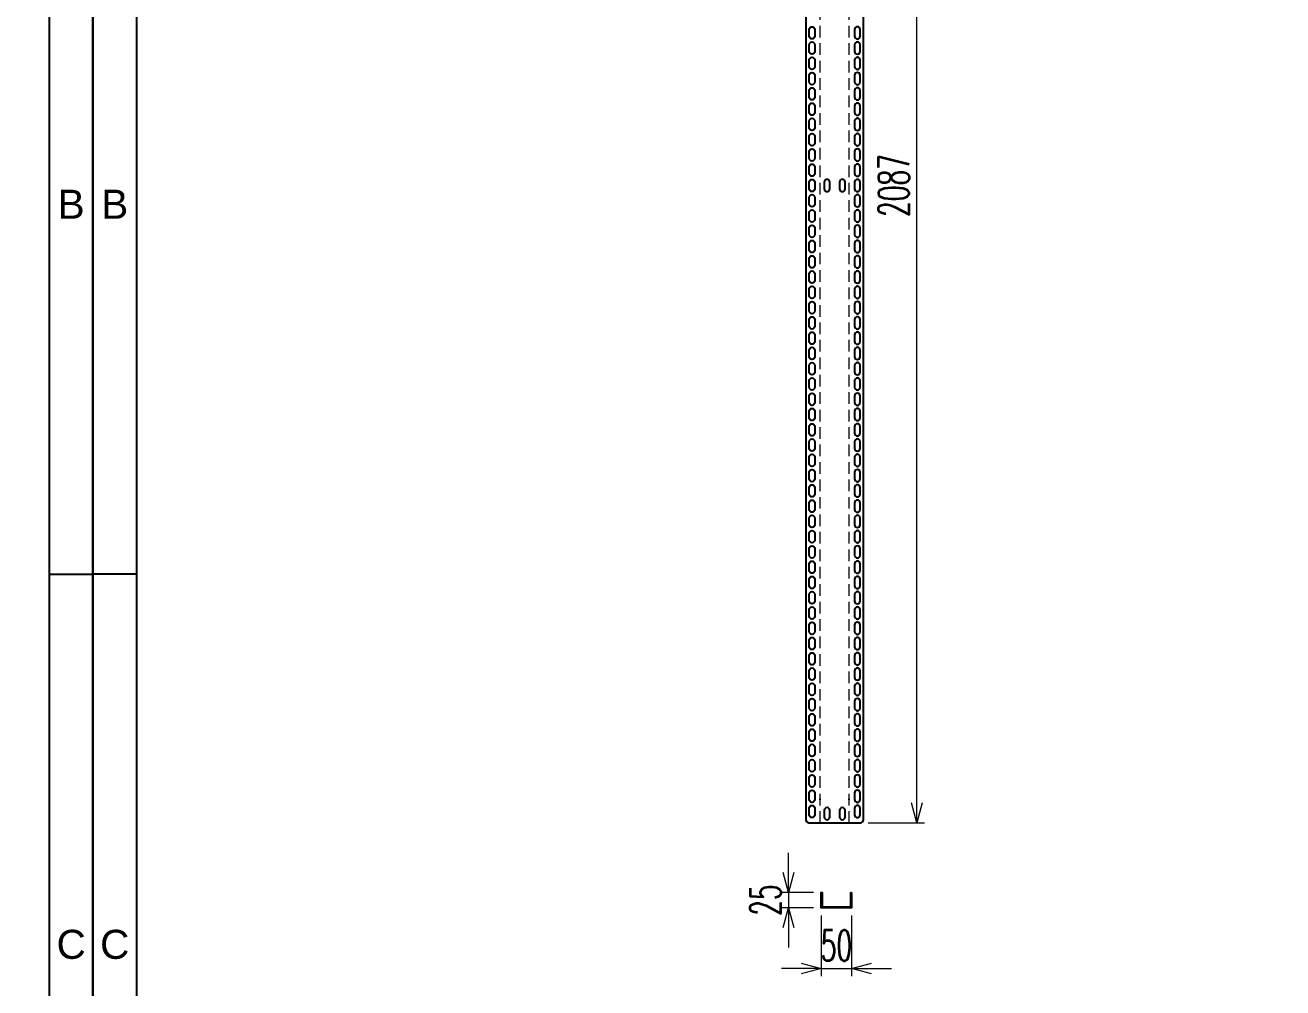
# Model space of a CAD drawing. Header units: millimetres. Extents: x 173893 to 258446, y -176540 to -123824.
# Drawn here: x 219037 to 221096, y -174723 to -173146 of the extents above; entities that cross this region are included whole.
import ezdxf
from ezdxf.enums import TextEntityAlignment as Align

# ---------------------------------------------------------------- set-up
doc = ezdxf.new("R2010")
doc.units = ezdxf.units.MM
doc.header["$LTSCALE"] = 3
doc.linetypes.add('HIDDEN', pattern=[9.525, 6.35, -3.175])
doc.layers.add('@.DM. NÉT ĐỨT', color=8, linetype='HIDDEN', lineweight=9)
for name, color, linetype in [('@.TEXT', 7, 'Continuous'), ('@.VISIBLE', 7, 'Continuous'), ('dim', 7, 'Continuous')]:
    doc.layers.add(name, color=color, linetype=linetype)
doc.styles.add('Ann_w01', font='romans.shx', dxfattribs={"width": 0.6, "bigfont": 'chineset.shx'})
doc.styles.add('Arial', font='arial.ttf')
doc.dimstyles.new('Dim 01_SC25', dxfattribs={"dimscale": 25, "dimtxt": 2, "dimasz": 1.3, "dimexe": 0.5, "dimexo": 0.5, "dimgap": 0.5, "dimtad": 1, "dimdec": 1, "dimzin": 12, "dimdsep": 46, "dimtxsty": 'Ann_w01', "dimblk": 'OPEN30', "dimcen": 1.5, "dimclrd": 6, "dimclre": 6, "dimclrt": 3, "dimadec": 1, "dimazin": 3, "dimtm": 1e-09, "dimtfac": 1, "dimtdec": 1, "dimtix": 1, "dimtmove": 0, "dimatfit": 3, "dimldrblk": 'OPEN30', "dimfxl": 1, "dimtolj": 1, "dimlwd": 0, "dimlwe": 0, "dimarcsym": 0})

# ---------------------------------------------------------------- blocks, each defined once
blk = doc.blocks.new('KHUNG BAN VE (Made by Tung)')
at = {"layer": '@.VISIBLE', "color": 8}
for p, q in [((3, 105), (0, 105)), ((294, 105), (297, 105))]:
    blk.add_line(p, q, dxfattribs=at)
for points in [[(0, 0), (297, 0), (297, 210), (0, 210)], [(3, 3), (294, 3), (294, 207), (3, 207)]]:
    blk.add_lwpolyline(points, close=True, dxfattribs=at)
at = {"layer": '@.TEXT', "color": 1, "style": 'Arial'}
for s, p in [('B', (1.5, 130.5)), ('B', (295.5, 130.5)), ('C', (1.5, 79.5)), ('C', (295.5, 79.5))]:
    blk.add_text(s, height=2, dxfattribs=at).set_placement(p, align=Align.MIDDLE_CENTER)
for tag, height, p in [('DESIGNER_NAME', 2, (38, 15.5)), ('PROJECT_CODE', 2, (258.5, 15.5)), ('SCALE', 2, (289, 15.5)), ('APPROVED_NAME', 2, (38, 10.5)), ('CUSTOMER_NAME', 2, (258.5, 10.5)), ('PAGE', 2, (289, 10.5)), ('DRAWING_NAME', 4, (173, 8)), ('TOTAL', 2, (289, 5.5))]:
    blk.add_attdef(tag, text='', height=height, dxfattribs=at).set_placement(p, align=Align.MIDDLE_CENTER)
blk = doc.blocks.new('_Open30')
at = {"color": 0, "linetype": 'ByBlock', "lineweight": -2}
for p, q in [((-1, 0.268), (0, 0)), ((0, 0), (-1, -0.268)), ((0, 0), (-1, 0))]:
    blk.add_line(p, q, dxfattribs=at)
blk = doc.blocks.new('*D323')
at = {"layer": 'Defpoints', "color": 0, "transparency": 16777216}
for p in [(220340.3, -174591.4), (220390.3, -174591.4), (220390.3, -174690.9)]:
    blk.add_point(p, dxfattribs=at)
at = {"layer": 'dim', "color": 6, "lineweight": 0, "transparency": 16777216}
for p, q in [((220340.3, -174603.9), (220340.3, -174703.4)), ((220390.3, -174603.9), (220390.3, -174703.4)), ((220307.8, -174690.9), (220275.3, -174690.9)), ((220340.3, -174690.9), (220390.3, -174690.9)), ((220422.8, -174690.9), (220455.3, -174690.9))]:
    blk.add_line(p, q, dxfattribs=at)
at = {"layer": 'dim', "color": 6, "lineweight": 0, "transparency": 16777216, "xscale": 32.5, "yscale": 32.5, "zscale": 32.5}
blk.add_blockref('_Open30', (220340.3, -174690.9), dxfattribs=at)
at = {"layer": 'dim', "color": 6, "lineweight": 0, "transparency": 16777216, "xscale": 32.5, "yscale": 32.5, "zscale": 32.5, "rotation": 180}
blk.add_blockref('_Open30', (220390.3, -174690.9), dxfattribs=at)
at = {"layer": 'dim', "color": 3, "transparency": 16777216, "insert": (220365.3, -174653.4), "char_height": 50, "attachment_point": 5, "style": 'Ann_w01'}
blk.add_mtext('\\A1;50', dxfattribs=at)
blk = doc.blocks.new('*D324')
at = {"layer": 'Defpoints', "color": 0, "transparency": 16777216}
for p in [(220340.3, -174566.4), (220286.7, -174591.4), (220340.3, -174591.4)]:
    blk.add_point(p, dxfattribs=at)
at = {"layer": 'dim', "color": 6, "lineweight": 0, "transparency": 16777216}
for p, q in [((220286.7, -174533.9), (220286.7, -174501.4)), ((220327.8, -174566.4), (220274.2, -174566.4)), ((220286.7, -174566.4), (220286.7, -174591.4)), ((220327.8, -174591.4), (220274.2, -174591.4)), ((220286.7, -174623.9), (220286.7, -174656.4))]:
    blk.add_line(p, q, dxfattribs=at)
at = {"layer": 'dim', "color": 6, "lineweight": 0, "transparency": 16777216, "xscale": 32.5, "yscale": 32.5, "zscale": 32.5}
for p, rotation in [((220286.7, -174566.4), 270), ((220286.7, -174591.4), 90)]:
    blk.add_blockref('_Open30', p, dxfattribs=dict(at, rotation=rotation))
at = {"layer": 'dim', "color": 3, "transparency": 16777216, "insert": (220249.2, -174578.9), "char_height": 50, "attachment_point": 5, "rotation": 90, "style": 'Ann_w01'}
blk.add_mtext('\\A1;25', dxfattribs=at)
blk = doc.blocks.new('*D325')
at = {"layer": 'Defpoints', "color": 0, "transparency": 16777216}
for p in [(220404.7, -172365.4), (220496.8, -172365.4), (220404.7, -174452.4)]:
    blk.add_point(p, dxfattribs=at)
at = {"layer": 'dim', "color": 6, "lineweight": 0, "transparency": 16777216}
for p, q in [((220417.2, -172365.4), (220509.3, -172365.4)), ((220496.8, -174419.9), (220496.8, -172397.9)), ((220417.2, -174452.4), (220509.3, -174452.4))]:
    blk.add_line(p, q, dxfattribs=at)
at = {"layer": 'dim', "color": 6, "lineweight": 0, "transparency": 16777216, "xscale": 32.5, "yscale": 32.5, "zscale": 32.5}
for p, rotation in [((220496.8, -172365.4), 90), ((220496.8, -174452.4), 270)]:
    blk.add_blockref('_Open30', p, dxfattribs=dict(at, rotation=rotation))
at = {"layer": 'dim', "color": 3, "transparency": 16777216, "insert": (220459.3, -173408.9), "char_height": 50, "attachment_point": 5, "rotation": 90, "style": 'Ann_w01'}
blk.add_mtext('\\A1;2087', dxfattribs=at)

msp = doc.modelspace()

# ---------------------------------------------------------------- linework, layer by layer
at = {"color": 1}
for p, q in [((220338.9, -174414.9), (220338.9, -174412.9)), ((220386.1, -174414.9), (220386.1, -174412.9))]:
    msp.add_line(p, q, dxfattribs=at)
for points in [[(220404.7, -174452.38, 0.4142136), (220409.7, -174447.38), (220409.7, -172370.38, 0.4142136), (220404.7, -172365.38), (220320.3, -172365.38, 0.4142136), (220315.3, -172370.38), (220315.3, -174447.38, 0.4142136), (220320.3, -174452.38)], [(220329.8, -173153.38), (220329.8, -173164.38, -0.4142136), (220325.3, -173168.88), (220325.3, -173168.88, -0.4142136), (220320.8, -173164.38), (220320.8, -173153.38, -0.4142136), (220325.3, -173148.88), (220325.3, -173148.88, -0.4142136)], [(220395.2, -173153.38), (220395.2, -173164.38, 0.4142136), (220399.7, -173168.88), (220399.7, -173168.88, 0.4142136), (220404.2, -173164.38), (220404.2, -173153.38, 0.4142136), (220399.7, -173148.88), (220399.7, -173148.88, 0.4142136)], [(220329.8, -173178.38), (220329.8, -173189.38, -0.4142136), (220325.3, -173193.88), (220325.3, -173193.88, -0.4142136), (220320.8, -173189.38), (220320.8, -173178.38, -0.4142136), (220325.3, -173173.88), (220325.3, -173173.88, -0.4142136)], [(220395.2, -173178.38), (220395.2, -173189.38, 0.4142136), (220399.7, -173193.88), (220399.7, -173193.88, 0.4142136), (220404.2, -173189.38), (220404.2, -173178.38, 0.4142136), (220399.7, -173173.88), (220399.7, -173173.88, 0.4142136)], [(220329.8, -173203.38), (220329.8, -173214.38, -0.4142136), (220325.3, -173218.88), (220325.3, -173218.88, -0.4142136), (220320.8, -173214.38), (220320.8, -173203.38, -0.4142136), (220325.3, -173198.88), (220325.3, -173198.88, -0.4142136)], [(220395.2, -173203.38), (220395.2, -173214.38, 0.4142136), (220399.7, -173218.88), (220399.7, -173218.88, 0.4142136), (220404.2, -173214.38), (220404.2, -173203.38, 0.4142136), (220399.7, -173198.88), (220399.7, -173198.88, 0.4142136)], [(220329.8, -173228.38), (220329.8, -173239.38, -0.4142136), (220325.3, -173243.88), (220325.3, -173243.88, -0.4142136), (220320.8, -173239.38), (220320.8, -173228.38, -0.4142136), (220325.3, -173223.88), (220325.3, -173223.88, -0.4142136)], [(220395.2, -173228.38), (220395.2, -173239.38, 0.4142136), (220399.7, -173243.88), (220399.7, -173243.88, 0.4142136), (220404.2, -173239.38), (220404.2, -173228.38, 0.4142136), (220399.7, -173223.88), (220399.7, -173223.88, 0.4142136)], [(220329.8, -173253.38), (220329.8, -173264.38, -0.4142136), (220325.3, -173268.88), (220325.3, -173268.88, -0.4142136), (220320.8, -173264.38), (220320.8, -173253.38, -0.4142136), (220325.3, -173248.88), (220325.3, -173248.88, -0.4142136)], [(220395.2, -173253.38), (220395.2, -173264.38, 0.4142136), (220399.7, -173268.88), (220399.7, -173268.88, 0.4142136), (220404.2, -173264.38), (220404.2, -173253.38, 0.4142136), (220399.7, -173248.88), (220399.7, -173248.88, 0.4142136)], [(220329.8, -173278.38), (220329.8, -173289.38, -0.4142136), (220325.3, -173293.88), (220325.3, -173293.88, -0.4142136), (220320.8, -173289.38), (220320.8, -173278.38, -0.4142136), (220325.3, -173273.88), (220325.3, -173273.88, -0.4142136)], [(220395.2, -173278.38), (220395.2, -173289.38, 0.4142136), (220399.7, -173293.88), (220399.7, -173293.88, 0.4142136), (220404.2, -173289.38), (220404.2, -173278.38, 0.4142136), (220399.7, -173273.88), (220399.7, -173273.88, 0.4142136)], [(220329.8, -173303.38), (220329.8, -173314.38, -0.4142136), (220325.3, -173318.88), (220325.3, -173318.88, -0.4142136), (220320.8, -173314.38), (220320.8, -173303.38, -0.4142136), (220325.3, -173298.88), (220325.3, -173298.88, -0.4142136)], [(220395.2, -173303.38), (220395.2, -173314.38, 0.4142136), (220399.7, -173318.88), (220399.7, -173318.88, 0.4142136), (220404.2, -173314.38), (220404.2, -173303.38, 0.4142136), (220399.7, -173298.88), (220399.7, -173298.88, 0.4142136)], [(220329.8, -173328.38), (220329.8, -173339.38, -0.4142136), (220325.3, -173343.88), (220325.3, -173343.88, -0.4142136), (220320.8, -173339.38), (220320.8, -173328.38, -0.4142136), (220325.3, -173323.88), (220325.3, -173323.88, -0.4142136)], [(220395.2, -173328.38), (220395.2, -173339.38, 0.4142136), (220399.7, -173343.88), (220399.7, -173343.88, 0.4142136), (220404.2, -173339.38), (220404.2, -173328.38, 0.4142136), (220399.7, -173323.88), (220399.7, -173323.88, 0.4142136)], [(220329.8, -173353.38), (220329.8, -173364.38, -0.4142136), (220325.3, -173368.88), (220325.3, -173368.88, -0.4142136), (220320.8, -173364.38), (220320.8, -173353.38, -0.4142136), (220325.3, -173348.88), (220325.3, -173348.88, -0.4142136)], [(220395.2, -173353.38), (220395.2, -173364.38, 0.4142136), (220399.7, -173368.88), (220399.7, -173368.88, 0.4142136), (220404.2, -173364.38), (220404.2, -173353.38, 0.4142136), (220399.7, -173348.88), (220399.7, -173348.88, 0.4142136)], [(220329.8, -173378.38), (220329.8, -173389.38, -0.4142136), (220325.3, -173393.88), (220325.3, -173393.88, -0.4142136), (220320.8, -173389.38), (220320.8, -173378.38, -0.4142136), (220325.3, -173373.88), (220325.3, -173373.88, -0.4142136)], [(220395.2, -173378.38), (220395.2, -173389.38, 0.4142136), (220399.7, -173393.88), (220399.7, -173393.88, 0.4142136), (220404.2, -173389.38), (220404.2, -173378.38, 0.4142136), (220399.7, -173373.88), (220399.7, -173373.88, 0.4142136)], [(220329.8, -173403.38), (220329.8, -173414.38, -0.4142136), (220325.3, -173418.88), (220325.3, -173418.88, -0.4142136), (220320.8, -173414.38), (220320.8, -173403.38, -0.4142136), (220325.3, -173398.88), (220325.3, -173398.88, -0.4142136)], [(220354.5, -173414.38), (220354.5, -173403.38, 0.4142136), (220350, -173398.88), (220350, -173398.88, 0.4142136), (220345.5, -173403.38), (220345.5, -173414.38, 0.4142136), (220350, -173418.88), (220350, -173418.88, 0.4142136)], [(220379.5, -173414.38), (220379.5, -173403.38, 0.4142136), (220375, -173398.88), (220375, -173398.88, 0.4142136), (220370.5, -173403.38), (220370.5, -173414.38, 0.4142136), (220375, -173418.88), (220375, -173418.88, 0.4142136)], [(220395.2, -173403.38), (220395.2, -173414.38, 0.4142136), (220399.7, -173418.88), (220399.7, -173418.88, 0.4142136), (220404.2, -173414.38), (220404.2, -173403.38, 0.4142136), (220399.7, -173398.88), (220399.7, -173398.88, 0.4142136)], [(220329.8, -173428.38), (220329.8, -173439.38, -0.4142136), (220325.3, -173443.88), (220325.3, -173443.88, -0.4142136), (220320.8, -173439.38), (220320.8, -173428.38, -0.4142136), (220325.3, -173423.88), (220325.3, -173423.88, -0.4142136)], [(220395.2, -173428.38), (220395.2, -173439.38, 0.4142136), (220399.7, -173443.88), (220399.7, -173443.88, 0.4142136), (220404.2, -173439.38), (220404.2, -173428.38, 0.4142136), (220399.7, -173423.88), (220399.7, -173423.88, 0.4142136)], [(220329.8, -173453.38), (220329.8, -173464.38, -0.4142136), (220325.3, -173468.88), (220325.3, -173468.88, -0.4142136), (220320.8, -173464.38), (220320.8, -173453.38, -0.4142136), (220325.3, -173448.88), (220325.3, -173448.88, -0.4142136)], [(220395.2, -173453.38), (220395.2, -173464.38, 0.4142136), (220399.7, -173468.88), (220399.7, -173468.88, 0.4142136), (220404.2, -173464.38), (220404.2, -173453.38, 0.4142136), (220399.7, -173448.88), (220399.7, -173448.88, 0.4142136)], [(220329.8, -173478.38), (220329.8, -173489.38, -0.4142136), (220325.3, -173493.88), (220325.3, -173493.88, -0.4142136), (220320.8, -173489.38), (220320.8, -173478.38, -0.4142136), (220325.3, -173473.88), (220325.3, -173473.88, -0.4142136)], [(220395.2, -173478.38), (220395.2, -173489.38, 0.4142136), (220399.7, -173493.88), (220399.7, -173493.88, 0.4142136), (220404.2, -173489.38), (220404.2, -173478.38, 0.4142136), (220399.7, -173473.88), (220399.7, -173473.88, 0.4142136)], [(220329.8, -173503.38), (220329.8, -173514.38, -0.4142136), (220325.3, -173518.88), (220325.3, -173518.88, -0.4142136), (220320.8, -173514.38), (220320.8, -173503.38, -0.4142136), (220325.3, -173498.88), (220325.3, -173498.88, -0.4142136)], [(220395.2, -173503.38), (220395.2, -173514.38, 0.4142136), (220399.7, -173518.88), (220399.7, -173518.88, 0.4142136), (220404.2, -173514.38), (220404.2, -173503.38, 0.4142136), (220399.7, -173498.88), (220399.7, -173498.88, 0.4142136)], [(220329.8, -173528.38), (220329.8, -173539.38, -0.4142136), (220325.3, -173543.88), (220325.3, -173543.88, -0.4142136), (220320.8, -173539.38), (220320.8, -173528.38, -0.4142136), (220325.3, -173523.88), (220325.3, -173523.88, -0.4142136)], [(220395.2, -173528.38), (220395.2, -173539.38, 0.4142136), (220399.7, -173543.88), (220399.7, -173543.88, 0.4142136), (220404.2, -173539.38), (220404.2, -173528.38, 0.4142136), (220399.7, -173523.88), (220399.7, -173523.88, 0.4142136)], [(220329.8, -173553.38), (220329.8, -173564.38, -0.4142136), (220325.3, -173568.88), (220325.3, -173568.88, -0.4142136), (220320.8, -173564.38), (220320.8, -173553.38, -0.4142136), (220325.3, -173548.88), (220325.3, -173548.88, -0.4142136)], [(220395.2, -173553.38), (220395.2, -173564.38, 0.4142136), (220399.7, -173568.88), (220399.7, -173568.88, 0.4142136), (220404.2, -173564.38), (220404.2, -173553.38, 0.4142136), (220399.7, -173548.88), (220399.7, -173548.88, 0.4142136)], [(220329.8, -173578.38), (220329.8, -173589.38, -0.4142136), (220325.3, -173593.88), (220325.3, -173593.88, -0.4142136), (220320.8, -173589.38), (220320.8, -173578.38, -0.4142136), (220325.3, -173573.88), (220325.3, -173573.88, -0.4142136)], [(220395.2, -173578.38), (220395.2, -173589.38, 0.4142136), (220399.7, -173593.88), (220399.7, -173593.88, 0.4142136), (220404.2, -173589.38), (220404.2, -173578.38, 0.4142136), (220399.7, -173573.88), (220399.7, -173573.88, 0.4142136)], [(220329.8, -173603.38), (220329.8, -173614.38, -0.4142136), (220325.3, -173618.88), (220325.3, -173618.88, -0.4142136), (220320.8, -173614.38), (220320.8, -173603.38, -0.4142136), (220325.3, -173598.88), (220325.3, -173598.88, -0.4142136)], [(220395.2, -173603.38), (220395.2, -173614.38, 0.4142136), (220399.7, -173618.88), (220399.7, -173618.88, 0.4142136), (220404.2, -173614.38), (220404.2, -173603.38, 0.4142136), (220399.7, -173598.88), (220399.7, -173598.88, 0.4142136)], [(220329.8, -173628.38), (220329.8, -173639.38, -0.4142136), (220325.3, -173643.88), (220325.3, -173643.88, -0.4142136), (220320.8, -173639.38), (220320.8, -173628.38, -0.4142136), (220325.3, -173623.88), (220325.3, -173623.88, -0.4142136)], [(220395.2, -173628.38), (220395.2, -173639.38, 0.4142136), (220399.7, -173643.88), (220399.7, -173643.88, 0.4142136), (220404.2, -173639.38), (220404.2, -173628.38, 0.4142136), (220399.7, -173623.88), (220399.7, -173623.88, 0.4142136)], [(220329.8, -173653.38), (220329.8, -173664.38, -0.4142136), (220325.3, -173668.88), (220325.3, -173668.88, -0.4142136), (220320.8, -173664.38), (220320.8, -173653.38, -0.4142136), (220325.3, -173648.88), (220325.3, -173648.88, -0.4142136)], [(220395.2, -173653.38), (220395.2, -173664.38, 0.4142136), (220399.7, -173668.88), (220399.7, -173668.88, 0.4142136), (220404.2, -173664.38), (220404.2, -173653.38, 0.4142136), (220399.7, -173648.88), (220399.7, -173648.88, 0.4142136)], [(220329.8, -173678.38), (220329.8, -173689.38, -0.4142136), (220325.3, -173693.88), (220325.3, -173693.88, -0.4142136), (220320.8, -173689.38), (220320.8, -173678.38, -0.4142136), (220325.3, -173673.88), (220325.3, -173673.88, -0.4142136)], [(220395.2, -173678.38), (220395.2, -173689.38, 0.4142136), (220399.7, -173693.88), (220399.7, -173693.88, 0.4142136), (220404.2, -173689.38), (220404.2, -173678.38, 0.4142136), (220399.7, -173673.88), (220399.7, -173673.88, 0.4142136)], [(220329.8, -173703.38), (220329.8, -173714.38, -0.4142136), (220325.3, -173718.88), (220325.3, -173718.88, -0.4142136), (220320.8, -173714.38), (220320.8, -173703.38, -0.4142136), (220325.3, -173698.88), (220325.3, -173698.88, -0.4142136)], [(220395.2, -173703.38), (220395.2, -173714.38, 0.4142136), (220399.7, -173718.88), (220399.7, -173718.88, 0.4142136), (220404.2, -173714.38), (220404.2, -173703.38, 0.4142136), (220399.7, -173698.88), (220399.7, -173698.88, 0.4142136)], [(220329.8, -173728.38), (220329.8, -173739.38, -0.4142136), (220325.3, -173743.88), (220325.3, -173743.88, -0.4142136), (220320.8, -173739.38), (220320.8, -173728.38, -0.4142136), (220325.3, -173723.88), (220325.3, -173723.88, -0.4142136)], [(220395.2, -173728.38), (220395.2, -173739.38, 0.4142136), (220399.7, -173743.88), (220399.7, -173743.88, 0.4142136), (220404.2, -173739.38), (220404.2, -173728.38, 0.4142136), (220399.7, -173723.88), (220399.7, -173723.88, 0.4142136)], [(220329.8, -173753.38), (220329.8, -173764.38, -0.4142136), (220325.3, -173768.88), (220325.3, -173768.88, -0.4142136), (220320.8, -173764.38), (220320.8, -173753.38, -0.4142136), (220325.3, -173748.88), (220325.3, -173748.88, -0.4142136)], [(220395.2, -173753.38), (220395.2, -173764.38, 0.4142136), (220399.7, -173768.88), (220399.7, -173768.88, 0.4142136), (220404.2, -173764.38), (220404.2, -173753.38, 0.4142136), (220399.7, -173748.88), (220399.7, -173748.88, 0.4142136)], [(220329.8, -173778.38), (220329.8, -173789.38, -0.4142136), (220325.3, -173793.88), (220325.3, -173793.88, -0.4142136), (220320.8, -173789.38), (220320.8, -173778.38, -0.4142136), (220325.3, -173773.88), (220325.3, -173773.88, -0.4142136)], [(220395.2, -173778.38), (220395.2, -173789.38, 0.4142136), (220399.7, -173793.88), (220399.7, -173793.88, 0.4142136), (220404.2, -173789.38), (220404.2, -173778.38, 0.4142136), (220399.7, -173773.88), (220399.7, -173773.88, 0.4142136)], [(220329.8, -173803.38), (220329.8, -173814.38, -0.4142136), (220325.3, -173818.88), (220325.3, -173818.88, -0.4142136), (220320.8, -173814.38), (220320.8, -173803.38, -0.4142136), (220325.3, -173798.88), (220325.3, -173798.88, -0.4142136)], [(220395.2, -173803.38), (220395.2, -173814.38, 0.4142136), (220399.7, -173818.88), (220399.7, -173818.88, 0.4142136), (220404.2, -173814.38), (220404.2, -173803.38, 0.4142136), (220399.7, -173798.88), (220399.7, -173798.88, 0.4142136)], [(220329.8, -173828.38), (220329.8, -173839.38, -0.4142136), (220325.3, -173843.88), (220325.3, -173843.88, -0.4142136), (220320.8, -173839.38), (220320.8, -173828.38, -0.4142136), (220325.3, -173823.88), (220325.3, -173823.88, -0.4142136)], [(220395.2, -173828.38), (220395.2, -173839.38, 0.4142136), (220399.7, -173843.88), (220399.7, -173843.88, 0.4142136), (220404.2, -173839.38), (220404.2, -173828.38, 0.4142136), (220399.7, -173823.88), (220399.7, -173823.88, 0.4142136)], [(220329.8, -173853.38), (220329.8, -173864.38, -0.4142136), (220325.3, -173868.88), (220325.3, -173868.88, -0.4142136), (220320.8, -173864.38), (220320.8, -173853.38, -0.4142136), (220325.3, -173848.88), (220325.3, -173848.88, -0.4142136)], [(220395.2, -173853.38), (220395.2, -173864.38, 0.4142136), (220399.7, -173868.88), (220399.7, -173868.88, 0.4142136), (220404.2, -173864.38), (220404.2, -173853.38, 0.4142136), (220399.7, -173848.88), (220399.7, -173848.88, 0.4142136)], [(220329.8, -173878.38), (220329.8, -173889.38, -0.4142136), (220325.3, -173893.88), (220325.3, -173893.88, -0.4142136), (220320.8, -173889.38), (220320.8, -173878.38, -0.4142136), (220325.3, -173873.88), (220325.3, -173873.88, -0.4142136)], [(220395.2, -173878.38), (220395.2, -173889.38, 0.4142136), (220399.7, -173893.88), (220399.7, -173893.88, 0.4142136), (220404.2, -173889.38), (220404.2, -173878.38, 0.4142136), (220399.7, -173873.88), (220399.7, -173873.88, 0.4142136)], [(220329.8, -173903.38), (220329.8, -173914.38, -0.4142136), (220325.3, -173918.88), (220325.3, -173918.88, -0.4142136), (220320.8, -173914.38), (220320.8, -173903.38, -0.4142136), (220325.3, -173898.88), (220325.3, -173898.88, -0.4142136)], [(220395.2, -173903.38), (220395.2, -173914.38, 0.4142136), (220399.7, -173918.88), (220399.7, -173918.88, 0.4142136), (220404.2, -173914.38), (220404.2, -173903.38, 0.4142136), (220399.7, -173898.88), (220399.7, -173898.88, 0.4142136)], [(220329.8, -173928.38), (220329.8, -173939.38, -0.4142136), (220325.3, -173943.88), (220325.3, -173943.88, -0.4142136), (220320.8, -173939.38), (220320.8, -173928.38, -0.4142136), (220325.3, -173923.88), (220325.3, -173923.88, -0.4142136)], [(220395.2, -173928.38), (220395.2, -173939.38, 0.4142136), (220399.7, -173943.88), (220399.7, -173943.88, 0.4142136), (220404.2, -173939.38), (220404.2, -173928.38, 0.4142136), (220399.7, -173923.88), (220399.7, -173923.88, 0.4142136)], [(220329.8, -173953.38), (220329.8, -173964.38, -0.4142136), (220325.3, -173968.88), (220325.3, -173968.88, -0.4142136), (220320.8, -173964.38), (220320.8, -173953.38, -0.4142136), (220325.3, -173948.88), (220325.3, -173948.88, -0.4142136)], [(220395.2, -173953.38), (220395.2, -173964.38, 0.4142136), (220399.7, -173968.88), (220399.7, -173968.88, 0.4142136), (220404.2, -173964.38), (220404.2, -173953.38, 0.4142136), (220399.7, -173948.88), (220399.7, -173948.88, 0.4142136)], [(220329.8, -173978.38), (220329.8, -173989.38, -0.4142136), (220325.3, -173993.88), (220325.3, -173993.88, -0.4142136), (220320.8, -173989.38), (220320.8, -173978.38, -0.4142136), (220325.3, -173973.88), (220325.3, -173973.88, -0.4142136)], [(220395.2, -173978.38), (220395.2, -173989.38, 0.4142136), (220399.7, -173993.88), (220399.7, -173993.88, 0.4142136), (220404.2, -173989.38), (220404.2, -173978.38, 0.4142136), (220399.7, -173973.88), (220399.7, -173973.88, 0.4142136)], [(220329.8, -174003.38), (220329.8, -174014.38, -0.4142136), (220325.3, -174018.88), (220325.3, -174018.88, -0.4142136), (220320.8, -174014.38), (220320.8, -174003.38, -0.4142136), (220325.3, -173998.88), (220325.3, -173998.88, -0.4142136)], [(220395.2, -174003.38), (220395.2, -174014.38, 0.4142136), (220399.7, -174018.88), (220399.7, -174018.88, 0.4142136), (220404.2, -174014.38), (220404.2, -174003.38, 0.4142136), (220399.7, -173998.88), (220399.7, -173998.88, 0.4142136)], [(220329.8, -174028.38), (220329.8, -174039.38, -0.4142136), (220325.3, -174043.88), (220325.3, -174043.88, -0.4142136), (220320.8, -174039.38), (220320.8, -174028.38, -0.4142136), (220325.3, -174023.88), (220325.3, -174023.88, -0.4142136)], [(220395.2, -174028.38), (220395.2, -174039.38, 0.4142136), (220399.7, -174043.88), (220399.7, -174043.88, 0.4142136), (220404.2, -174039.38), (220404.2, -174028.38, 0.4142136), (220399.7, -174023.88), (220399.7, -174023.88, 0.4142136)], [(220329.8, -174053.38), (220329.8, -174064.38, -0.4142136), (220325.3, -174068.88), (220325.3, -174068.88, -0.4142136), (220320.8, -174064.38), (220320.8, -174053.38, -0.4142136), (220325.3, -174048.88), (220325.3, -174048.88, -0.4142136)], [(220395.2, -174053.38), (220395.2, -174064.38, 0.4142136), (220399.7, -174068.88), (220399.7, -174068.88, 0.4142136), (220404.2, -174064.38), (220404.2, -174053.38, 0.4142136), (220399.7, -174048.88), (220399.7, -174048.88, 0.4142136)], [(220329.8, -174078.38), (220329.8, -174089.38, -0.4142136), (220325.3, -174093.88), (220325.3, -174093.88, -0.4142136), (220320.8, -174089.38), (220320.8, -174078.38, -0.4142136), (220325.3, -174073.88), (220325.3, -174073.88, -0.4142136)], [(220395.2, -174078.38), (220395.2, -174089.38, 0.4142136), (220399.7, -174093.88), (220399.7, -174093.88, 0.4142136), (220404.2, -174089.38), (220404.2, -174078.38, 0.4142136), (220399.7, -174073.88), (220399.7, -174073.88, 0.4142136)], [(220329.8, -174103.38), (220329.8, -174114.38, -0.4142136), (220325.3, -174118.88), (220325.3, -174118.88, -0.4142136), (220320.8, -174114.38), (220320.8, -174103.38, -0.4142136), (220325.3, -174098.88), (220325.3, -174098.88, -0.4142136)], [(220395.2, -174103.38), (220395.2, -174114.38, 0.4142136), (220399.7, -174118.88), (220399.7, -174118.88, 0.4142136), (220404.2, -174114.38), (220404.2, -174103.38, 0.4142136), (220399.7, -174098.88), (220399.7, -174098.88, 0.4142136)], [(220329.8, -174128.38), (220329.8, -174139.38, -0.4142136), (220325.3, -174143.88), (220325.3, -174143.88, -0.4142136), (220320.8, -174139.38), (220320.8, -174128.38, -0.4142136), (220325.3, -174123.88), (220325.3, -174123.88, -0.4142136)], [(220395.2, -174128.38), (220395.2, -174139.38, 0.4142136), (220399.7, -174143.88), (220399.7, -174143.88, 0.4142136), (220404.2, -174139.38), (220404.2, -174128.38, 0.4142136), (220399.7, -174123.88), (220399.7, -174123.88, 0.4142136)], [(220329.8, -174153.38), (220329.8, -174164.38, -0.4142136), (220325.3, -174168.88), (220325.3, -174168.88, -0.4142136), (220320.8, -174164.38), (220320.8, -174153.38, -0.4142136), (220325.3, -174148.88), (220325.3, -174148.88, -0.4142136)], [(220395.2, -174153.38), (220395.2, -174164.38, 0.4142136), (220399.7, -174168.88), (220399.7, -174168.88, 0.4142136), (220404.2, -174164.38), (220404.2, -174153.38, 0.4142136), (220399.7, -174148.88), (220399.7, -174148.88, 0.4142136)], [(220329.8, -174178.38), (220329.8, -174189.38, -0.4142136), (220325.3, -174193.88), (220325.3, -174193.88, -0.4142136), (220320.8, -174189.38), (220320.8, -174178.38, -0.4142136), (220325.3, -174173.88), (220325.3, -174173.88, -0.4142136)], [(220395.2, -174178.38), (220395.2, -174189.38, 0.4142136), (220399.7, -174193.88), (220399.7, -174193.88, 0.4142136), (220404.2, -174189.38), (220404.2, -174178.38, 0.4142136), (220399.7, -174173.88), (220399.7, -174173.88, 0.4142136)], [(220329.8, -174203.38), (220329.8, -174214.38, -0.4142136), (220325.3, -174218.88), (220325.3, -174218.88, -0.4142136), (220320.8, -174214.38), (220320.8, -174203.38, -0.4142136), (220325.3, -174198.88), (220325.3, -174198.88, -0.4142136)], [(220395.2, -174203.38), (220395.2, -174214.38, 0.4142136), (220399.7, -174218.88), (220399.7, -174218.88, 0.4142136), (220404.2, -174214.38), (220404.2, -174203.38, 0.4142136), (220399.7, -174198.88), (220399.7, -174198.88, 0.4142136)], [(220329.8, -174228.38), (220329.8, -174239.38, -0.4142136), (220325.3, -174243.88), (220325.3, -174243.88, -0.4142136), (220320.8, -174239.38), (220320.8, -174228.38, -0.4142136), (220325.3, -174223.88), (220325.3, -174223.88, -0.4142136)], [(220395.2, -174228.38), (220395.2, -174239.38, 0.4142136), (220399.7, -174243.88), (220399.7, -174243.88, 0.4142136), (220404.2, -174239.38), (220404.2, -174228.38, 0.4142136), (220399.7, -174223.88), (220399.7, -174223.88, 0.4142136)], [(220329.8, -174253.38), (220329.8, -174264.38, -0.4142136), (220325.3, -174268.88), (220325.3, -174268.88, -0.4142136), (220320.8, -174264.38), (220320.8, -174253.38, -0.4142136), (220325.3, -174248.88), (220325.3, -174248.88, -0.4142136)], [(220395.2, -174253.38), (220395.2, -174264.38, 0.4142136), (220399.7, -174268.88), (220399.7, -174268.88, 0.4142136), (220404.2, -174264.38), (220404.2, -174253.38, 0.4142136), (220399.7, -174248.88), (220399.7, -174248.88, 0.4142136)], [(220329.8, -174278.38), (220329.8, -174289.38, -0.4142136), (220325.3, -174293.88), (220325.3, -174293.88, -0.4142136), (220320.8, -174289.38), (220320.8, -174278.38, -0.4142136), (220325.3, -174273.88), (220325.3, -174273.88, -0.4142136)], [(220395.2, -174278.38), (220395.2, -174289.38, 0.4142136), (220399.7, -174293.88), (220399.7, -174293.88, 0.4142136), (220404.2, -174289.38), (220404.2, -174278.38, 0.4142136), (220399.7, -174273.88), (220399.7, -174273.88, 0.4142136)], [(220329.8, -174303.38), (220329.8, -174314.38, -0.4142136), (220325.3, -174318.88), (220325.3, -174318.88, -0.4142136), (220320.8, -174314.38), (220320.8, -174303.38, -0.4142136), (220325.3, -174298.88), (220325.3, -174298.88, -0.4142136)], [(220395.2, -174303.38), (220395.2, -174314.38, 0.4142136), (220399.7, -174318.88), (220399.7, -174318.88, 0.4142136), (220404.2, -174314.38), (220404.2, -174303.38, 0.4142136), (220399.7, -174298.88), (220399.7, -174298.88, 0.4142136)], [(220329.8, -174328.38), (220329.8, -174339.38, -0.4142136), (220325.3, -174343.88), (220325.3, -174343.88, -0.4142136), (220320.8, -174339.38), (220320.8, -174328.38, -0.4142136), (220325.3, -174323.88), (220325.3, -174323.88, -0.4142136)], [(220395.2, -174328.38), (220395.2, -174339.38, 0.4142136), (220399.7, -174343.88), (220399.7, -174343.88, 0.4142136), (220404.2, -174339.38), (220404.2, -174328.38, 0.4142136), (220399.7, -174323.88), (220399.7, -174323.88, 0.4142136)], [(220329.8, -174353.38), (220329.8, -174364.38, -0.4142136), (220325.3, -174368.88), (220325.3, -174368.88, -0.4142136), (220320.8, -174364.38), (220320.8, -174353.38, -0.4142136), (220325.3, -174348.88), (220325.3, -174348.88, -0.4142136)], [(220395.2, -174353.38), (220395.2, -174364.38, 0.4142136), (220399.7, -174368.88), (220399.7, -174368.88, 0.4142136), (220404.2, -174364.38), (220404.2, -174353.38, 0.4142136), (220399.7, -174348.88), (220399.7, -174348.88, 0.4142136)], [(220329.8, -174378.38), (220329.8, -174389.38, -0.4142136), (220325.3, -174393.88), (220325.3, -174393.88, -0.4142136), (220320.8, -174389.38), (220320.8, -174378.38, -0.4142136), (220325.3, -174373.88), (220325.3, -174373.88, -0.4142136)], [(220395.2, -174378.38), (220395.2, -174389.38, 0.4142136), (220399.7, -174393.88), (220399.7, -174393.88, 0.4142136), (220404.2, -174389.38), (220404.2, -174378.38, 0.4142136), (220399.7, -174373.88), (220399.7, -174373.88, 0.4142136)], [(220329.8, -174403.38), (220329.8, -174414.38, -0.4142136), (220325.3, -174418.88), (220325.3, -174418.88, -0.4142136), (220320.8, -174414.38), (220320.8, -174403.38, -0.4142136), (220325.3, -174398.88), (220325.3, -174398.88, -0.4142136)], [(220395.2, -174403.38), (220395.2, -174414.38, 0.4142136), (220399.7, -174418.88), (220399.7, -174418.88, 0.4142136), (220404.2, -174414.38), (220404.2, -174403.38, 0.4142136), (220399.7, -174398.88), (220399.7, -174398.88, 0.4142136)], [(220329.8, -174428.38), (220329.8, -174439.38, -0.4142136), (220325.3, -174443.88), (220325.3, -174443.88, -0.4142136), (220320.8, -174439.38), (220320.8, -174428.38, -0.4142136), (220325.3, -174423.88), (220325.3, -174423.88, -0.4142136)], [(220354.5, -174442.88), (220354.5, -174431.88, 0.4142136), (220350, -174427.38), (220350, -174427.38, 0.4142136), (220345.5, -174431.88), (220345.5, -174442.88, 0.4142136), (220350, -174447.38), (220350, -174447.38, 0.4142136)], [(220379.5, -174442.88), (220379.5, -174431.88, 0.4142136), (220375, -174427.38), (220375, -174427.38, 0.4142136), (220370.5, -174431.88), (220370.5, -174442.88, 0.4142136), (220375, -174447.38), (220375, -174447.38, 0.4142136)], [(220395.2, -174428.38), (220395.2, -174439.38, 0.4142136), (220399.7, -174443.88), (220399.7, -174443.88, 0.4142136), (220404.2, -174439.38), (220404.2, -174428.38, 0.4142136), (220399.7, -174423.88), (220399.7, -174423.88, 0.4142136)]]:
    msp.add_lwpolyline(points, format="xyb", close=True)
msp.add_lwpolyline([(220390.3, -174566.36), (220390.3, -174591.36), (220340.3, -174591.36), (220340.3, -174566.36), (220341.8, -174566.36), (220341.8, -174589.86), (220388.8, -174589.86), (220388.8, -174566.36)], close=True)
at = {"layer": '@.DM. NÉT ĐỨT', "linetype": 'HIDDEN'}
for p, q in [((220338.9, -174452.38), (220338.9, -172365.38)), ((220386.1, -174452.38), (220386.1, -172365.38))]:
    msp.add_line(p, q, dxfattribs=at)

# ---------------------------------------------------------------- block references
at = {"layer": '@.VISIBLE', "xscale": 23.76, "yscale": 23.76, "zscale": 23.76}
for p in [(212091.51, -176540.26), (219148.23, -176540.26)]:
    msp.add_blockref('KHUNG BAN VE (Made by Tung)', p, dxfattribs=at)

# ---------------------------------------------------------------- dimensions: what is measured, and where the dimension line sits
at = {"layer": 'dim'}
for base, p1, p2, picture, middle in [((220496.84, -172365.38), (220404.7, -174452.38), (220404.7, -172365.38), '*D325', (220459.34, -173408.88)), ((220286.66, -174591.36), (220340.3, -174566.36), (220340.3, -174591.36), '*D324', (220249.16, -174578.86))]:
    dim = msp.add_linear_dim(base=base, p1=p1, p2=p2, angle=90, dimstyle='Dim 01_SC25', dxfattribs=at)
    dim.commit()
    dim.dimension.update_dxf_attribs({"geometry": picture, "text_midpoint": middle})
dim = msp.add_linear_dim(base=(220390.3, -174690.88), p1=(220340.3, -174591.36), p2=(220390.3, -174591.36), dimstyle='Dim 01_SC25', dxfattribs=at)
dim.commit()
dim.dimension.update_dxf_attribs({"geometry": '*D323', "text_midpoint": (220365.3, -174653.38)})

doc.saveas('drawing.dxf')
